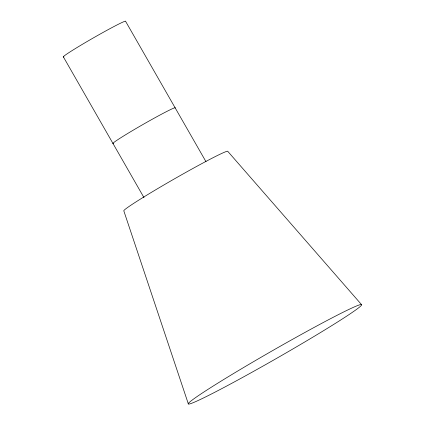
<?xml version="1.0" encoding="UTF-8"?>
<svg xmlns="http://www.w3.org/2000/svg" width="425" height="425" viewBox="0 0 425 425"><rect width="100%" height="100%" fill="white"/><g stroke="black" fill="none" stroke-linecap="round" stroke-linejoin="round"><path stroke-width="0.64" d="M361.686 304.789A99.88 4.356 -29.8 0 0 232.321 374.271A99.88 4.356 -29.8 0 0 230.956 383.748A99.88 4.356 -29.8 0 0 361.686 304.789L227.821 151.401A59.93 2.614 -29.8 0 0 176.279 177.804A59.93 2.614 -29.8 0 0 123.787 210.773L188.291 403.75M205.982 161.681L125.635 21.383A35.955 1.567 -29.8 0 0 92.225 38.558A35.955 1.567 -29.8 0 0 63.904 56.907M63.314 56.769L143.99 197.636M113.496 143.496A35.955 1.567 -29.8 0 1 141.817 125.152A35.955 1.567 -29.8 0 1 175.222 107.977"/></g></svg>
